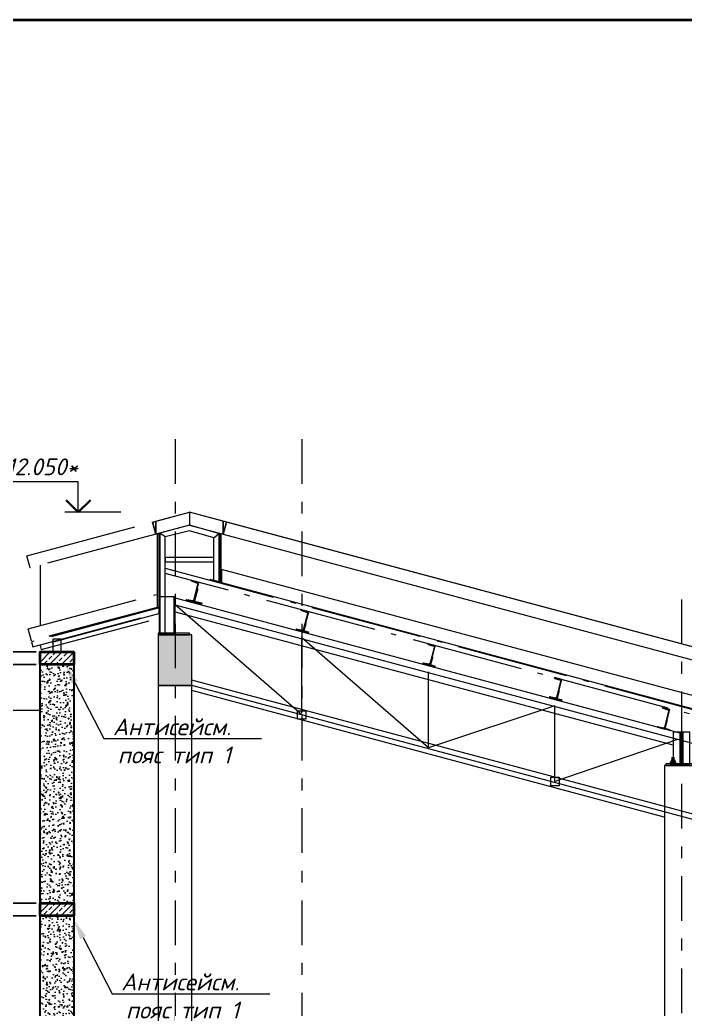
# Model space of a CAD drawing. Header units: millimetres. Extents: x -238377 to 196118, y -123284 to 30177.
# Drawn here: x 131744 to 139627, y -74223 to -62494 of the extents above; entities that cross this region are included whole.
import ezdxf
from ezdxf import colors
from ezdxf.entities.mleader import LeaderData, LeaderLine
from ezdxf.math import Vec2, Vec3

# ---------------------------------------------------------------- set-up
doc = ezdxf.new("R2010")
doc.units = ezdxf.units.MM
doc.header["$MEASUREMENT"] = 0
doc.linetypes.add('Double Dashed', pattern=[1797.222233, 1325, -211.666656, 63.333344, -197.222233])
doc.linetypes.add('Штрихштриховая', pattern=[10936.110735, 5291.666508, -2116.666555, 1411.111116, -2116.666555])
doc.layers.get('0').update_dxf_attribs({"lineweight": 5})
doc.layers.add('#Hatch', color=7, linetype='Continuous', lineweight=5, true_color=0x4d4d4d)
doc.layers.add('#Каркас', color=7, linetype='Continuous', lineweight=5, true_color=0x757575)
for name, color, linetype, lineweight in [('#Бетон', 10, 'Continuous', 15), ('#Бетон монолитные пояса', 34, 'Continuous', 35), ('#Выноски', 150, 'Continuous', 15), ('#Газобетон', 152, 'Continuous', 35), ('#Газобетон вид', 152, 'Continuous', 20), ('#размеры', 7, 'Continuous', 5), ('оси_Ном._пера__96', 7, 'Continuous', 5), ('подп стены Инжзащита_Ном._пера__99', 7, 'Continuous', 40), ('чертеж_Ном._пера__96', 7, 'Continuous', 13), ('чертеж_Ном._пера__98', 7, 'Continuous', 35), ('Штриховка', 7, 'Continuous', 9)]:
    doc.layers.add(name, color=color, linetype=linetype, lineweight=lineweight)
doc.styles.add('STEP PR', font='isocpeui.ttf')
doc.dimstyles.new('SPDS', dxfattribs={"dimscale": 10, "dimtxt": 2.5, "dimasz": 2, "dimexe": 1.25, "dimexo": 0.625, "dimtad": 1, "dimdec": 0, "dimrnd": 0.001, "dimtxsty": 'STEP PR', "dimblk": 'ARCHTICK', "dimcen": 2.5, "dimdle": 2, "dimclrd": 256, "dimclre": 256, "dimclrt": 7, "dimadec": 0, "dimazin": 2, "dimtfac": 0.75, "dimtdec": 0, "dimtmove": 1, "dimatfit": 3, "dimfxl": 1, "dimtolj": 1, "dimarcsym": 1})
pattern_1 = [(50, (0, 0), (143.45204, -12.55043), [15, -165]), (355, (0, 0), (-27.75027, 150.43843), [12, -132]), (100.45144, (11.95, -1.05), (115.70177, 137.888), [12.74804, -140.22842]), (46.1842, (0, 40), (213.44827, -33.10386), [22.5, -247.5]), (96.63564, (17.79, 37.24), (186.9324, 194.82372), [19.12207, -210.34275]), (351.18416, (0, 40), (186.9324, 194.82372), [18, -198]), (21, (20, 30), (119.38141, -80.52378), [15, -165]), (326, (20, 30), (48.66307, 145.03001), [12, -132]), (71.45144, (29.95, 23.29), (168.04448, 64.50623), [12.74804, -140.22842]), (37.5, (0, 0), (2.431971, 66.57877), [0, -130.4, 0, -134, 0, -132.5]), (7.5, (0, 0), (52.613907, 78.882342), [0, -76.4, 0, -127.4, 0, -50.5]), (327.5, (-44.6, 0), (106.764487, -4.510974), [0, -50, 0, -156, 0, -207]), (317.5, (-64.6, 0), (116.637234, 20.020996), [0, -65, 0, -103.6, 0, -147])]

# ---------------------------------------------------------------- blocks, each defined once
blk = doc.blocks.new('Отметка высоты (ГОСТ)[26]_3', base_point=(115341, -142))
at = {"layer": 'чертеж_Ном._пера__96', "linetype": 'Continuous', "lineweight": 5}
for p, q in [((115341, -142), (115341, 308)), ((115341, 308), (116483, 308)), ((114709, -142), (115541, -142))]:
    blk.add_line(p, q, dxfattribs=at)
at = {"layer": 'чертеж_Ном._пера__98', "linetype": 'Continuous'}
for q in [(115161, 38), (115521, 38)]:
    blk.add_line((115341, -142), q, dxfattribs=at)
blk = doc.blocks.new('_ArchTick')
at = {"color": 0, "linetype": 'ByBlock', "const_width": 0.15}
blk.add_lwpolyline([(-0.5, -0.5), (0.5, 0.5)], dxfattribs=at)
blk = doc.blocks.new('*D883')
at = {"layer": '#размеры', "lineweight": -2, "transparency": 16777216}
for p, q in [((131464, -69836), (131464, -70286)), ((131937, -69986), (131370, -69986)), ((131937, -70136), (131370, -70136))]:
    blk.add_line(p, q, dxfattribs=at)
at = {"layer": 'Defpoints', "color": 0, "transparency": 16777216}
for p in [(131984, -69986), (131464, -70136), (131984, -70136)]:
    blk.add_point(p, dxfattribs=at)
at = {"layer": '#размеры', "lineweight": -2, "transparency": 16777216, "xscale": 150, "yscale": 150, "zscale": 150}
for p, rotation in [((131464, -69986), 90), ((131464, -70136), 270)]:
    blk.add_blockref('_ArchTick', p, dxfattribs=dict(at, rotation=rotation))
at = {"layer": '#размеры', "color": 7, "lineweight": 5, "transparency": 16777216, "insert": (131323, -69632), "char_height": 187.5, "attachment_point": 5, "rotation": 90, "style": 'STEP PR'}
blk.add_mtext('\\A1;150', dxfattribs=at)
blk = doc.blocks.new('*D884')
at = {"layer": '#размеры', "lineweight": -2, "transparency": 16777216}
for p, q in [((131458, -72815), (131458, -73266)), ((131937, -72965), (131364, -72965)), ((131937, -73116), (131364, -73116)), ((131458, -73885), (131458, -73116))]:
    blk.add_line(p, q, dxfattribs=at)
at = {"layer": 'Defpoints', "color": 0, "transparency": 16777216}
for p in [(131984, -72965), (131458, -73116), (131984, -73116)]:
    blk.add_point(p, dxfattribs=at)
at = {"layer": '#размеры', "lineweight": -2, "transparency": 16777216, "xscale": 150, "yscale": 150, "zscale": 150}
for p, rotation in [((131458, -72965), 90), ((131458, -73116), 270)]:
    blk.add_blockref('_ArchTick', p, dxfattribs=dict(at, rotation=rotation))
at = {"layer": '#размеры', "color": 7, "lineweight": 5, "transparency": 16777216, "insert": (131318, -73676), "char_height": 187.5, "attachment_point": 5, "rotation": 90, "style": 'STEP PR'}
blk.add_mtext('\\A1;150', dxfattribs=at)
blk = doc.blocks.new('*U815')
for p, q in [((0, 0), (0, 240)), ((0, 240), (90, 240)), ((90, 240), (90, 236)), ((6, 22), (6, 218)), ((86, 232), (16, 228)), ((90, 0), (0, 0)), ((86, 8), (16, 12)), ((90, 4), (90, 0))]:
    blk.add_line(p, q)
for centre, radius, start, end in [((86, 236), 4, 272.7024, 360), ((16, 218), 10.5, 92.7024, 180), ((16, 22), 10.5, 180, 267.2976), ((86, 4), 4, 0, 87.2976)]:
    blk.add_arc(centre, radius, start, end)
blk = doc.blocks.new('*U813')
at = {"color": 0, "linetype": 'ByBlock', "lineweight": -2}
for p, q in [((-63, 0), (-63, 3)), ((-63, 0), (0, 0)), ((-60, 6), (-16, 6)), ((-6, 16), (-6, 97)), ((0, 100), (-3, 100)), ((0, 0), (0, 100))]:
    blk.add_line(p, q, dxfattribs=at)
for centre, radius, start, end in [((-60, 3), 3.3, 90, 180), ((-16, 16), 10, 270, 0), ((-3, 97), 3.3, 89.045, 179.9778)]:
    blk.add_arc(centre, radius, start, end, dxfattribs=at)
blk = doc.blocks.new('*U814')
at = {"color": 0, "linetype": 'ByBlock', "lineweight": -2}
for p, q in [((-9, 22), (-9, 156)), ((0, 160), (-5, 160)), ((0, 0), (0, 160)), ((-100, 0), (-100, 5)), ((-100, 0), (0, 0)), ((-96, 9), (-22, 9))]:
    blk.add_line(p, q, dxfattribs=at)
for centre, radius, start, end in [((-5, 156), 4.3, 89.045, 179.9778), ((-96, 5), 4.3, 90, 180), ((-22, 22), 13, 270, 0)]:
    blk.add_arc(centre, radius, start, end, dxfattribs=at)

msp = doc.modelspace()

# ---------------------------------------------------------------- hatches: boundary and pattern name
at = {"layer": '#Hatch'}
h = msp.add_hatch(dxfattribs=at)
h.set_pattern_fill('ANSI33', color=256, scale=400)
h.paths.add_polyline_path([(132383.9, -69986), (132383.9, -70136), (131983.9, -70136), (131983.9, -69986)])
h = msp.add_hatch(dxfattribs=at)
h.set_pattern_fill('AR-CONC', color=256, scale=20)
h.set_pattern_definition(pattern_1)
h.paths.add_polyline_path([(132383.5, -72965.4), (131983.7, -72965.4), (131983.7, -70136), (132383.5, -70136)])
h = msp.add_hatch(dxfattribs=at)
h.set_pattern_fill('ANSI33', color=256, scale=400)
h.paths.add_polyline_path([(132383.6, -72965.4), (132383.6, -73115.4), (131983.6, -73115.4), (131983.6, -72965.4)])
h = msp.add_hatch(dxfattribs=at)
h.set_pattern_fill('AR-CONC', color=256, scale=20)
h.set_pattern_definition(pattern_1)
h.paths.add_polyline_path([(132383.5, -76335.3), (131983.7, -76335.3), (131983.7, -73115.4), (132383.5, -73115.4)])
at = {"layer": 'Штриховка', "lineweight": 0, "true_color": 0x9c9c9c}
h = msp.add_hatch(color=253, dxfattribs=at)
h.dxf.hatch_style = 1
h.paths.add_polyline_path([(133783.9, -70236.4), (133783.9, -70386.9), (133383.9, -70386.4), (133383.8, -69884.4), (133383.8, -69786), (133783.9, -69786.5), (133783.9, -70236.4)])

# ---------------------------------------------------------------- linework, layer by layer
at = {"layer": '#Бетон'}
for points in [[(133383.6, -76335.3), (133783.6, -76335.3), (133783.9, -70386), (133383.9, -70386)], [(139383.6, -76335.3), (139783.6, -76335.3), (139783.6, -71336), (139383.6, -71336)]]:
    msp.add_lwpolyline(points, close=True, dxfattribs=at)
at = {"layer": '#Бетон монолитные пояса', "lineweight": 40}
for points in [[(132383.6, -69986), (132383.6, -70136), (131983.6, -70136), (131983.6, -69986), (132383.6, -69986)], [(132383.6, -72965.4), (132383.6, -73115.4), (131983.6, -73115.4), (131983.6, -72965.4), (132383.6, -72965.4)]]:
    msp.add_lwpolyline(points, dxfattribs=at)
at = {"layer": '#Газобетон', "lineweight": 30}
msp.add_lwpolyline([(131983.6, -69986), (132383.6, -69986), (132383.6, -76335.3), (131983.6, -76335.3)], close=True, dxfattribs=at)
at = {"layer": '#Газобетон вид'}
msp.add_lwpolyline([(130683.6, -76335.3), (130563.6, -76335.3), (130563.6, -70677.3), (131983.6, -70677.3)], dxfattribs=at)
at = {"layer": '#Каркас'}
for p, q in [((133407.3, -69766), (133407.3, -69334.9)), ((133407.3, -69766), (133407.3, -69334.9)), ((133407.3, -69766), (133407.3, -69334.9)), ((133407.3, -69766), (133407.3, -69334.9)), ((133573, -69766), (133573, -69334.9)), ((133573, -69766), (133573, -69334.9)), ((133573, -69766), (133573, -69334.9)), ((133573, -69766), (133573, -69334.9)), ((139583.9, -71038.3), (133573, -69427.7)), ((139583.9, -71038.3), (133573, -69427.7)), ((139583.9, -71038.3), (133573, -69427.7)), ((139583.9, -71038.3), (133573, -69427.7)), ((135083.9, -70732.5), (133583.9, -69430.6)), ((135083.9, -70732.5), (133583.9, -69430.6)), ((135083.9, -70732.5), (133583.9, -69430.6)), ((135083.9, -70732.5), (133583.9, -69430.6)), ((139561.7, -70949.5), (133589, -69349.2)), ((139561.7, -70949.5), (133589, -69349.2)), ((139561.7, -70949.5), (133589, -69349.2)), ((139561.7, -70949.5), (133589, -69349.2)), ((139486.2, -71094.9), (133589, -69514.8)), ((139486.2, -71094.9), (133589, -69514.8)), ((139486.2, -71094.9), (133589, -69514.8)), ((139486.2, -71094.9), (133589, -69514.8)), ((135084.6, -70710), (135084.6, -69810)), ((135084.6, -70710), (135084.6, -69810)), ((135084.6, -70710), (135084.6, -69810)), ((135084.6, -70710), (135084.6, -69810)), ((136584.6, -71123.3), (135084.6, -69821.3)), ((136584.6, -71123.3), (135084.6, -69821.3)), ((136584.6, -71123.3), (135084.6, -69821.3)), ((136584.6, -71123.3), (135084.6, -69821.3)), ((136584.6, -71123.3), (136584.6, -70223.3)), ((136584.6, -71123.3), (136584.6, -70223.3)), ((136584.6, -71123.3), (136584.6, -70223.3)), ((136584.6, -71123.3), (136584.6, -70223.3)), ((139381.3, -71820.9), (133783.9, -70321.1)), ((139381.3, -71820.9), (133783.9, -70321.1)), ((139381.3, -71820.9), (133783.9, -70321.1)), ((139381.3, -71820.9), (133783.9, -70321.1)), ((145589.8, -73547.6), (133783.9, -70384.2)), ((145589.8, -73547.6), (133783.9, -70384.2)), ((145589.8, -73547.6), (133783.9, -70384.2)), ((145589.8, -73547.6), (133783.9, -70384.2)), ((139375.8, -71944.7), (133783.9, -70446.3)), ((139375.8, -71944.7), (133783.9, -70446.3)), ((139375.8, -71944.7), (133783.9, -70446.3)), ((139375.8, -71944.7), (133783.9, -70446.3)), ((138084.2, -70625.1), (136584.6, -71123.3)), ((138084.2, -70625.1), (136584.6, -71123.3)), ((138084.2, -70625.1), (136584.6, -71123.3)), ((138084.2, -70625.1), (136584.6, -71123.3)), ((138084.2, -71525.2), (138084.2, -70625.1)), ((138084.2, -71525.2), (138084.2, -70625.1)), ((138084.2, -71525.2), (138084.2, -70625.1)), ((138084.2, -71525.2), (138084.2, -70625.1)), ((139533.9, -71024.9), (138084.2, -71525.2)), ((139533.9, -71024.9), (138084.2, -71525.2)), ((139533.9, -71024.9), (138084.2, -71525.2)), ((139533.9, -71024.9), (138084.2, -71525.2)), ((145583.9, -72646), (139583.9, -71038.3)), ((145583.9, -72646), (139583.9, -71038.3)), ((145583.9, -72646), (139583.9, -71038.3)), ((145583.9, -72646), (139583.9, -71038.3)), ((145238.1, -73390.2), (139381.3, -71820.9)), ((145238.1, -73390.2), (139381.3, -71820.9)), ((145238.1, -73390.2), (139381.3, -71820.9)), ((145238.1, -73390.2), (139381.3, -71820.9))]:
    msp.add_line(p, q, dxfattribs=at)
at = {"layer": '#Каркас', "ltscale": 50}
for p, q in [((139472.8, -71296), (139472.8, -71236)), ((139472.8, -71296), (139472.8, -71236)), ((139472.8, -71296), (139472.8, -71236)), ((139472.8, -71296), (139472.8, -71236)), ((139483.9, -71316), (139483.9, -71301)), ((139483.9, -71316), (139483.9, -71301)), ((139483.9, -71316), (139483.9, -71301)), ((139483.9, -71316), (139483.9, -71301)), ((139495, -71296), (139495, -71236)), ((139495, -71296), (139495, -71236)), ((139495, -71296), (139495, -71236)), ((139495, -71296), (139495, -71236))]:
    msp.add_line(p, q, dxfattribs=at)
at = {"layer": '#Каркас', "linetype": 'Double Dashed'}
for points in [[(133354.2, -68593.2), (133315.3, -68448.4), (133753.9, -68330.8), (133753.9, -68486), (133354.2, -68593.2)], [(133354.2, -68593.2), (133315.3, -68448.4), (133753.9, -68330.8), (133753.9, -68486), (133354.2, -68593.2)], [(133354.2, -68593.2), (133315.3, -68448.4), (133753.9, -68330.8), (133753.9, -68486), (133354.2, -68593.2)], [(133354.2, -68593.2), (133354.2, -68437.9), (133753.9, -68330.8), (133753.9, -68486), (133354.2, -68593.2)], [(134153.6, -68593.2), (134153.6, -68437.9), (133753.9, -68330.8), (133753.9, -68486), (134153.6, -68593.2)], [(134153.6, -68593.2), (134192.5, -68448.4), (133753.9, -68330.8), (133753.9, -68486), (134153.6, -68593.2)], [(134153.6, -68593.2), (134192.5, -68448.4), (133753.9, -68330.8), (133753.9, -68486), (134153.6, -68593.2)], [(134153.6, -68593.2), (134192.5, -68448.4), (133753.9, -68330.8), (133753.9, -68486), (134153.6, -68593.2)], [(133354.2, -68593.2), (133315.3, -68448.4)], [(133354.2, -68593.2), (133315.3, -68448.4)], [(133354.2, -68593.2), (133315.3, -68448.4)], [(134103.6, -68585.6), (133753.9, -68486), (133404.2, -68579.7)], [(134103.6, -68585.6), (133753.9, -68486), (133404.2, -68579.7)], [(134103.6, -68585.6), (133753.9, -68486), (133404.2, -68579.7)], [(134103.6, -68585.6), (133753.9, -68486), (133404.2, -68579.7)], [(134153.6, -68593.2), (134192.5, -68448.4)], [(134153.6, -68593.2), (134192.5, -68448.4)], [(134153.6, -68593.2), (134192.5, -68448.4)], [(134040.9, -68633.7), (133753.9, -68551.3), (133466.9, -68623.4)], [(134040.9, -68633.7), (133753.9, -68551.3), (133466.9, -68623.4)], [(134040.9, -68633.7), (133753.9, -68551.3), (133466.9, -68623.4)], [(134040.9, -68633.7), (133753.9, -68551.3), (133466.9, -68623.4)], [(134040.9, -69139.4), (134040.9, -68633.7), (134103.6, -68585.6), (134103.8, -69156.3)], [(134040.9, -69139.4), (134040.9, -68633.7), (134103.6, -68585.6), (134103.8, -69156.3)], [(134040.9, -69139.4), (134040.9, -68633.7), (134103.6, -68585.6), (134103.8, -69156.3)], [(134040.9, -69139.4), (134040.9, -68633.7), (134103.6, -68585.6), (134103.8, -69156.3)], [(131983.9, -68959.2), (131983.9, -69474.1)], [(131983.9, -68959.2), (131983.9, -69676.5)], [(131983.9, -68959.2), (131983.9, -69676.5)], [(131983.9, -68959.2), (131983.9, -69676.5)], [(133466.9, -68994.4), (146383.9, -72455.6), (146368.4, -72513.6), (133466.9, -69056.5)], [(133466.9, -68994.4), (146383.9, -72455.6), (146368.4, -72513.6), (133466.9, -69056.5)], [(133466.9, -68994.4), (146383.9, -72455.6), (146368.4, -72513.6), (133466.9, -69056.5)], [(133466.9, -68994.4), (146383.9, -72455.6), (146368.4, -72513.6), (133466.9, -69056.5)], [(133370, -69460.3), (131881.2, -69859.3)], [(133370, -69460.3), (131881.2, -69859.3)], [(133370, -69460.3), (131881.2, -69859.3)], [(131983.9, -69912.4), (131996.9, -69960.7), (133404.2, -69583.6), (133404.2, -69531.9), (131983.9, -69912.4)], [(131983.9, -69912.4), (131996.9, -69960.7), (133404.2, -69583.6), (133404.2, -69531.9), (131983.9, -69912.4)], [(131983.9, -69912.4), (131996.9, -69960.7), (133404.2, -69583.6), (133404.2, -69531.9), (131983.9, -69912.4)], [(133783.9, -70321.1), (133783.9, -69786), (133383.9, -69786), (133383.9, -70321.1)], [(133783.9, -70321.1), (133783.9, -69786), (133383.9, -69786), (133383.9, -70321.1)], [(133783.9, -70321.1), (133783.9, -69786), (133383.9, -69786), (133383.9, -70321.1)], [(133783.9, -70321.1), (133783.9, -69786), (133383.9, -69786), (133383.9, -70321.1)]]:
    msp.add_lwpolyline(points, dxfattribs=at)
for points in [[(131865.5, -68990.8), (131827.2, -68847.2), (133354.2, -68437.9), (133354.2, -68593.2)], [(131865.5, -68990.8), (131827.2, -68847.2), (133315.3, -68448.4), (133354.2, -68593.2)], [(131865.5, -68990.8), (131827.2, -68847.2), (133315.3, -68448.4), (133354.2, -68593.2)], [(131865.5, -68990.8), (131827.2, -68847.2), (133315.3, -68448.4), (133354.2, -68593.2)], [(133393.5, -68590.7), (133373.5, -68590.7), (133373.5, -69457.8), (133393.5, -69457.8)], [(133393.5, -68590.7), (133373.5, -68590.7), (133373.5, -69457.8), (133393.5, -69457.8)], [(133393.5, -68590.7), (133373.5, -68590.7), (133373.5, -69457.8), (133393.5, -69457.8)], [(133404.2, -68579.7), (133404.2, -69766), (133466.9, -69766), (133466.9, -68623.4)], [(133404.2, -68579.7), (133404.2, -69766), (133466.9, -69766), (133466.9, -68623.4)], [(133404.2, -68579.7), (133404.2, -69766), (133466.9, -69766), (133466.9, -68623.4)], [(133404.2, -68579.7), (133404.2, -69766), (133466.9, -69766), (133466.9, -68623.4)], [(134131.1, -68598.9), (134111.1, -68598.9), (134111.1, -69150.9), (134131.1, -69150.9)], [(134131.1, -68598.9), (134111.1, -68598.9), (134111.1, -69150.9), (134131.1, -69150.9)], [(134131.1, -68598.9), (134111.1, -68598.9), (134111.1, -69150.9), (134131.1, -69150.9)], [(134131.1, -68598.9), (134111.1, -68598.9), (134111.1, -69150.9), (134131.1, -69150.9)], [(134040.9, -68867.1), (133466.9, -68867.1), (133466.9, -68919.1), (134040.9, -68919.1)], [(134040.9, -68867.1), (133466.9, -68867.1), (133466.9, -68919.1), (134040.9, -68919.1)], [(134040.9, -68867.1), (133466.9, -68867.1), (133466.9, -68919.1), (134040.9, -68919.1)], [(134040.9, -68867.1), (133466.9, -68867.1), (133466.9, -68919.1), (134040.9, -68919.1)], [(134140.9, -69166.2), (133998.4, -69128), (133996.2, -69136.2), (134138.7, -69174.4)], [(134140.9, -69166.2), (133998.4, -69128), (133996.2, -69136.2), (134138.7, -69174.4)], [(134140.9, -69166.2), (133998.4, -69128), (133996.2, -69136.2), (134138.7, -69174.4)], [(134140.9, -69166.2), (133998.4, -69128), (133996.2, -69136.2), (134138.7, -69174.4)], [(131881.4, -69857.9), (131843.1, -69714.3), (133370, -69305), (133370, -69460.3)], [(131881.4, -69857.9), (131843.1, -69714.3), (133370, -69305), (133370, -69460.3)], [(131881.4, -69857.9), (131843.1, -69714.3), (133370, -69305), (133370, -69460.3)], [(133393.5, -69766), (133583.9, -69766), (133583.9, -69334.9), (133393.5, -69334.9)], [(133393.5, -69766), (133583.9, -69766), (133583.9, -69334.9), (133393.5, -69334.9)], [(133393.5, -69766), (133583.9, -69766), (133583.9, -69334.9), (133393.5, -69334.9)], [(133393.5, -69766), (133583.9, -69766), (133583.9, -69334.9), (133393.5, -69334.9)], [(133396.7, -69526.3), (133396.7, -69464.2), (131883.9, -69869.6), (131899.4, -69927.6)], [(133396.7, -69526.3), (133396.7, -69464.2), (131883.9, -69869.6), (131899.4, -69927.6)], [(133396.7, -69526.3), (133396.7, -69464.2), (131883.9, -69869.6), (131899.4, -69927.6)], [(133783.9, -69786), (133383.9, -69786), (133383.9, -70386), (133783.9, -70386)], [(133384.2, -69786), (133754.5, -69786), (133754.5, -69766), (133384.2, -69766)], [(133384.2, -69786), (133754.5, -69786), (133754.5, -69766), (133384.2, -69766)], [(133384.2, -69786), (133754.5, -69786), (133754.5, -69766), (133384.2, -69766)], [(133384.2, -69786), (133754.5, -69786), (133754.5, -69766), (133384.2, -69766)], [(132383.9, -69985.3), (131983.9, -69985.3), (131983.9, -70135.3), (132383.9, -70135.3)], [(132383.9, -69985.3), (131983.9, -69985.3), (131983.9, -70135.3), (132383.9, -70135.3)], [(132383.9, -69985.3), (131983.9, -69985.3), (131983.9, -70135.3), (132383.9, -70135.3)], [(135134.5, -70785.1), (135034.5, -70785.1), (135034.5, -70685.1), (135134.5, -70685.1)], [(135134.5, -70785.1), (135034.5, -70785.1), (135034.5, -70685.1), (135134.5, -70685.1)], [(135134.5, -70785.1), (135034.5, -70785.1), (135034.5, -70685.1), (135134.5, -70685.1)], [(135134.5, -70785.1), (135034.5, -70785.1), (135034.5, -70685.1), (135134.5, -70685.1)], [(138135.3, -71573.7), (138035.3, -71573.7), (138035.3, -71473.7), (138135.3, -71473.7)], [(138135.3, -71573.7), (138035.3, -71573.7), (138035.3, -71473.7), (138135.3, -71473.7)], [(138135.3, -71573.7), (138035.3, -71573.7), (138035.3, -71473.7), (138135.3, -71473.7)], [(138135.3, -71573.7), (138035.3, -71573.7), (138035.3, -71473.7), (138135.3, -71473.7)], [(138135.4, -71573.7), (138035.4, -71573.7), (138035.4, -71473.7), (138135.4, -71473.7)], [(138135.4, -71573.7), (138035.4, -71573.7), (138035.4, -71473.7), (138135.4, -71473.7)], [(138135.4, -71573.7), (138035.4, -71573.7), (138035.4, -71473.7), (138135.4, -71473.7)], [(138135.4, -71573.7), (138035.4, -71573.7), (138035.4, -71473.7), (138135.4, -71473.7)]]:
    msp.add_lwpolyline(points, close=True, dxfattribs=at)
at = {"layer": '#Каркас'}
for points in [[(146445.5, -71886.4), (146483.9, -71742.8), (134153.6, -68437.9), (134153.6, -68593.2)], [(146445.5, -71886.4), (146483.9, -71742.8), (134192.5, -68448.4), (134153.6, -68593.2)], [(146445.5, -71886.4), (146483.9, -71742.8), (134192.5, -68448.4), (134153.6, -68593.2)], [(146445.5, -71886.4), (146483.9, -71742.8), (134192.5, -68448.4), (134153.6, -68593.2)], [(146445.7, -72462.8), (146484.1, -72319.2), (134134.8, -69009.3), (134134.8, -69164.6)], [(146445.7, -72462.8), (146484.1, -72319.2), (134134.8, -69009.3), (134134.8, -69164.6)], [(146445.7, -72462.8), (146484.1, -72319.2), (134134.8, -69009.3), (134134.8, -69164.6)], [(146445.7, -72462.8), (146484.1, -72319.2), (134134.8, -69009.3), (134134.8, -69164.6)]]:
    msp.add_lwpolyline(points, close=True, dxfattribs=at)
at = {"layer": '#Каркас', "linetype": 'Double Dashed', "ltscale": 5}
msp.add_lwpolyline([(132233.9, -69836.3), (132133.9, -69836.3), (132133.9, -69986), (132233.9, -69986)], close=True, dxfattribs=at)
msp.add_lwpolyline([(132233.9, -69836.3), (132133.9, -69836.3), (132133.9, -69986), (132233.9, -69986)], close=True, dxfattribs=at)
msp.add_lwpolyline([(132233.9, -69836.3), (132133.9, -69836.3), (132133.9, -69986), (132233.9, -69986)], close=True, dxfattribs=at)
at = {"layer": '#Каркас', "linetype": 'Double Dashed', "ltscale": 50}
for points in [[(139486.2, -71316), (139681.7, -71316), (139681.7, -70938.2), (139486.2, -70938.2)], [(139486.2, -71316), (139681.7, -71316), (139681.7, -70938.2), (139486.2, -70938.2)], [(139486.2, -71316), (139681.7, -71316), (139681.7, -70938.2), (139486.2, -70938.2)], [(139486.2, -71316), (139681.7, -71316), (139681.7, -70938.2), (139486.2, -70938.2)], [(139449.9, -71316), (139517.9, -71316), (139517.9, -71296), (139449.9, -71296)], [(139449.9, -71316), (139517.9, -71316), (139517.9, -71296), (139449.9, -71296)], [(139449.9, -71316), (139517.9, -71316), (139517.9, -71296), (139449.9, -71296)], [(139449.9, -71316), (139517.9, -71316), (139517.9, -71296), (139449.9, -71296)], [(139459.9, -71296), (139509.9, -71296), (139509.9, -71276), (139459.9, -71276)], [(139459.9, -71296), (139509.9, -71296), (139509.9, -71276), (139459.9, -71276)], [(139459.9, -71296), (139509.9, -71296), (139509.9, -71276), (139459.9, -71276)], [(139459.9, -71296), (139509.9, -71296), (139509.9, -71276), (139459.9, -71276)], [(139398.8, -71336), (139769, -71336), (139769, -71316), (139398.8, -71316)], [(139398.8, -71336), (139769, -71336), (139769, -71316), (139398.8, -71316)], [(139398.8, -71336), (139769, -71336), (139769, -71316), (139398.8, -71316)], [(139398.8, -71336), (139769, -71336), (139769, -71316), (139398.8, -71316)]]:
    msp.add_lwpolyline(points, close=True, dxfattribs=at)
for points in [[(139567.9, -71316), (139567.9, -70938.2), (139578.9, -70938.2), (139578.9, -71316), (139567.9, -71316)], [(139567.9, -71316), (139567.9, -70938.2), (139578.9, -70938.2), (139578.9, -71316), (139567.9, -71316)], [(139567.9, -71316), (139567.9, -70938.2), (139578.9, -70938.2), (139578.9, -71316), (139567.9, -71316)], [(139567.9, -71316), (139567.9, -70938.2), (139578.9, -70938.2), (139578.9, -71316), (139567.9, -71316)], [(139578.9, -71316), (139578.9, -70938.2), (139583.9, -70938.2), (139583.9, -71316), (139578.9, -71316)], [(139578.9, -71316), (139578.9, -70938.2), (139583.9, -70938.2), (139583.9, -71316), (139578.9, -71316)], [(139578.9, -71316), (139578.9, -70938.2), (139583.9, -70938.2), (139583.9, -71316), (139578.9, -71316)], [(139578.9, -71316), (139578.9, -70938.2), (139583.9, -70938.2), (139583.9, -71316), (139578.9, -71316)], [(139583.9, -71316), (139583.9, -70938.2), (139588.9, -70938.2), (139588.9, -71316), (139583.9, -71316)], [(139583.9, -71316), (139583.9, -70938.2), (139588.9, -70938.2), (139588.9, -71316), (139583.9, -71316)], [(139583.9, -71316), (139583.9, -70938.2), (139588.9, -70938.2), (139588.9, -71316), (139583.9, -71316)], [(139583.9, -71316), (139583.9, -70938.2), (139588.9, -70938.2), (139588.9, -71316), (139583.9, -71316)], [(139588.9, -71316), (139588.9, -70938.2), (139599.9, -70938.2), (139599.9, -71316), (139588.9, -71316)], [(139588.9, -71316), (139588.9, -70938.2), (139599.9, -70938.2), (139599.9, -71316), (139588.9, -71316)], [(139588.9, -71316), (139588.9, -70938.2), (139599.9, -70938.2), (139599.9, -71316), (139588.9, -71316)], [(139588.9, -71316), (139588.9, -70938.2), (139599.9, -70938.2), (139599.9, -71316), (139588.9, -71316)]]:
    msp.add_lwpolyline(points, dxfattribs=at)
at = {"color": 5, "lineweight": 40}
msp.add_lwpolyline([(41116.1, -62493.8), (196117.6, -62493.8), (196117.6, -123284.4), (41116.1, -123284.4)], close=True, dxfattribs=at)
at = {"layer": 'оси_Ном._пера__96', "linetype": 'Штрихштриховая', "ltscale": 0.1}
for p, q in [((133583.6, -67465.8), (133583.6, -83992.5)), ((135083.6, -67465.8), (135083.6, -83992.5)), ((139583.6, -69365.1), (139583.6, -84007.4))]:
    msp.add_line(p, q, dxfattribs=at)

# ---------------------------------------------------------------- block references
at = {"layer": '#Каркас', "extrusion": (0, 0, -1), "zscale": -1, "rotation": 15}
for name, p in [('*U815', (-133804.6, -69395.5)), ('*U815', (-133804.6, -69395.5)), ('*U815', (-133804.6, -69395.5)), ('*U815', (-133804.6, -69395.5)), ('*U814', (-133804.6, -69395.5)), ('*U814', (-133804.6, -69395.5)), ('*U814', (-133804.6, -69395.5)), ('*U814', (-133804.6, -69395.5)), ('*U815', (-135104.6, -69743.9)), ('*U815', (-135104.6, -69743.9)), ('*U815', (-135104.6, -69743.9)), ('*U815', (-135104.6, -69743.9)), ('*U813', (-135104.6, -69743.9)), ('*U813', (-135104.6, -69743.9)), ('*U813', (-135104.6, -69743.9)), ('*U813', (-135104.6, -69743.9)), ('*U815', (-136604.6, -70145.8)), ('*U815', (-136604.6, -70145.8)), ('*U815', (-136604.6, -70145.8)), ('*U815', (-136604.6, -70145.8)), ('*U813', (-136604.6, -70145.8)), ('*U813', (-136604.6, -70145.8)), ('*U813', (-136604.6, -70145.8)), ('*U813', (-136604.6, -70145.8)), ('*U815', (-138104.6, -70547.7)), ('*U815', (-138104.6, -70547.7)), ('*U815', (-138104.6, -70547.7)), ('*U815', (-138104.6, -70547.7)), ('*U813', (-138104.6, -70547.7)), ('*U813', (-138104.6, -70547.7)), ('*U813', (-138104.6, -70547.7)), ('*U813', (-138104.6, -70547.7)), ('*U815', (-139383.9, -70901.9)), ('*U815', (-139383.9, -70901.9)), ('*U815', (-139383.9, -70901.9)), ('*U815', (-139383.9, -70901.9)), ('*U813', (-139383.9, -70901.9)), ('*U813', (-139383.9, -70901.9)), ('*U813', (-139383.9, -70901.9)), ('*U813', (-139383.9, -70901.9))]:
    msp.add_blockref(name, p, dxfattribs=at)
at = {"layer": 'чертеж_Ном._пера__96', "linetype": 'Continuous', "xscale": -0.8, "yscale": 0.8, "zscale": 0.8}
msp.add_blockref('Отметка высоты (ГОСТ)[26]_3', (132437, -68331.5), dxfattribs=at)

# ---------------------------------------------------------------- texts
at = {"layer": 'подп стены Инжзащита_Ном._пера__99', "style": 'STEP PR'}
msp.add_text('+12.050*', height=200, dxfattribs=at).set_placement((131446, -67893.6))

# ---------------------------------------------------------------- dimensions: what is measured, and where the dimension line sits
at = {"layer": '#размеры', "lineweight": 5}
for base, p1, p2, override, picture, middle in [((131464, -70136.3), (131983.9, -69986), (131983.9, -70136.3), {"dimscale": 75}, '*D883', (131464, -69631.7)), ((131458.2, -73115.7), (131984.2, -72965.4), (131984.2, -73115.7), {"dimscale": 75, "dimtxsty": 'STEP PR'}, '*D884', (131602.4, -73675.8))]:
    dim = msp.add_linear_dim(base=base, p1=p1, p2=p2, angle=90, dimstyle='SPDS', override=override, dxfattribs=at)
    dim.commit()
    dim.dimension.update_dxf_attribs({"geometry": picture, "text_midpoint": middle, "dimtype": 160})

# ---------------------------------------------------------------- leaders
at = {"layer": '#Выноски'}
ml = msp.add_multileader_mtext('Standard', dxfattribs=at)
ml.set_content('Антисейсм.\\Pпояс{\\A1; тип 1     } ', color=256, style='STEP PR')
ml.set_leader_properties(color=256, linetype='ByLayer', lineweight=-1)
ml.build(insert=Vec2(0, 0))
ml.multileader.update_dxf_attribs({"text_left_attachment_type": 6, "text_right_attachment_type": 6, "dogleg_length": 0, "arrow_head_size": 240})
ctx = ml.context
ctx.base_point, ctx.char_height, ctx.arrow_head_size, ctx.landing_gap_size, ctx.plane_origin = Vec3(132738.6, -71015.5), 200, 240, 100, Vec3(140042, -83276.4)
ctx.left_attachment, ctx.right_attachment, ctx.text_align_type = 6, 6, 2
notes = []
notes.append((ctx, [(0, (1, 1, 0), (132738.6, -71015.5), (1, 0), 0, [(0, [(132285.6, -70136)], 0, [])])]))
ctx.mtext.insert, ctx.mtext.rotation, ctx.mtext.defined_height, ctx.mtext.alignment, ctx.mtext.flow_direction = Vec3(134246.3, -70775.5), 6.2831853, 130.9, 3, 5
ml = msp.add_multileader_mtext('Standard', dxfattribs=at)
ml.set_content('Антисейсм.\\Pпояс{\\A1; тип 1     } ', color=256, style='STEP PR')
ml.set_leader_properties(color=256, linetype='ByLayer', lineweight=-1)
ml.build(insert=Vec2(0, 0))
ml.multileader.update_dxf_attribs({"text_left_attachment_type": 6, "text_right_attachment_type": 6, "dogleg_length": 0, "arrow_head_size": 240})
ctx = ml.context
ctx.base_point, ctx.char_height, ctx.arrow_head_size, ctx.landing_gap_size, ctx.plane_origin = Vec3(132836.6, -74040.1), 200, 240, 100, Vec3(140140, -86301)
ctx.left_attachment, ctx.right_attachment, ctx.text_align_type = 6, 6, 2
notes.append((ctx, [(0, (1, 1, 0), (132836.6, -74040.1), (1, 0), 0, [(0, [(132383.6, -73160.6)], 0, [])])]))
ctx.mtext.insert, ctx.mtext.rotation, ctx.mtext.defined_height, ctx.mtext.alignment, ctx.mtext.flow_direction = Vec3(134344.3, -73800.1), 6.2831853, 130.9, 3, 5
for ctx, leaders in notes:
    for number, flags, end, landing, length, lines in leaders:
        leader = LeaderData()
        leader.index, (leader.has_last_leader_line, leader.has_dogleg_vector, leader.attachment_direction) = number, flags
        leader.last_leader_point, leader.dogleg_vector, leader.dogleg_length = Vec3(end), Vec3(landing), length
        for number, points, colour, breaks in lines:
            line = LeaderLine()
            line.index, line.vertices, line.color, line.breaks = number, Vec3.list(points), colors.encode_raw_color(colour), breaks
            leader.lines.append(line)
        ctx.leaders.append(leader)

doc.saveas('drawing.dxf')
